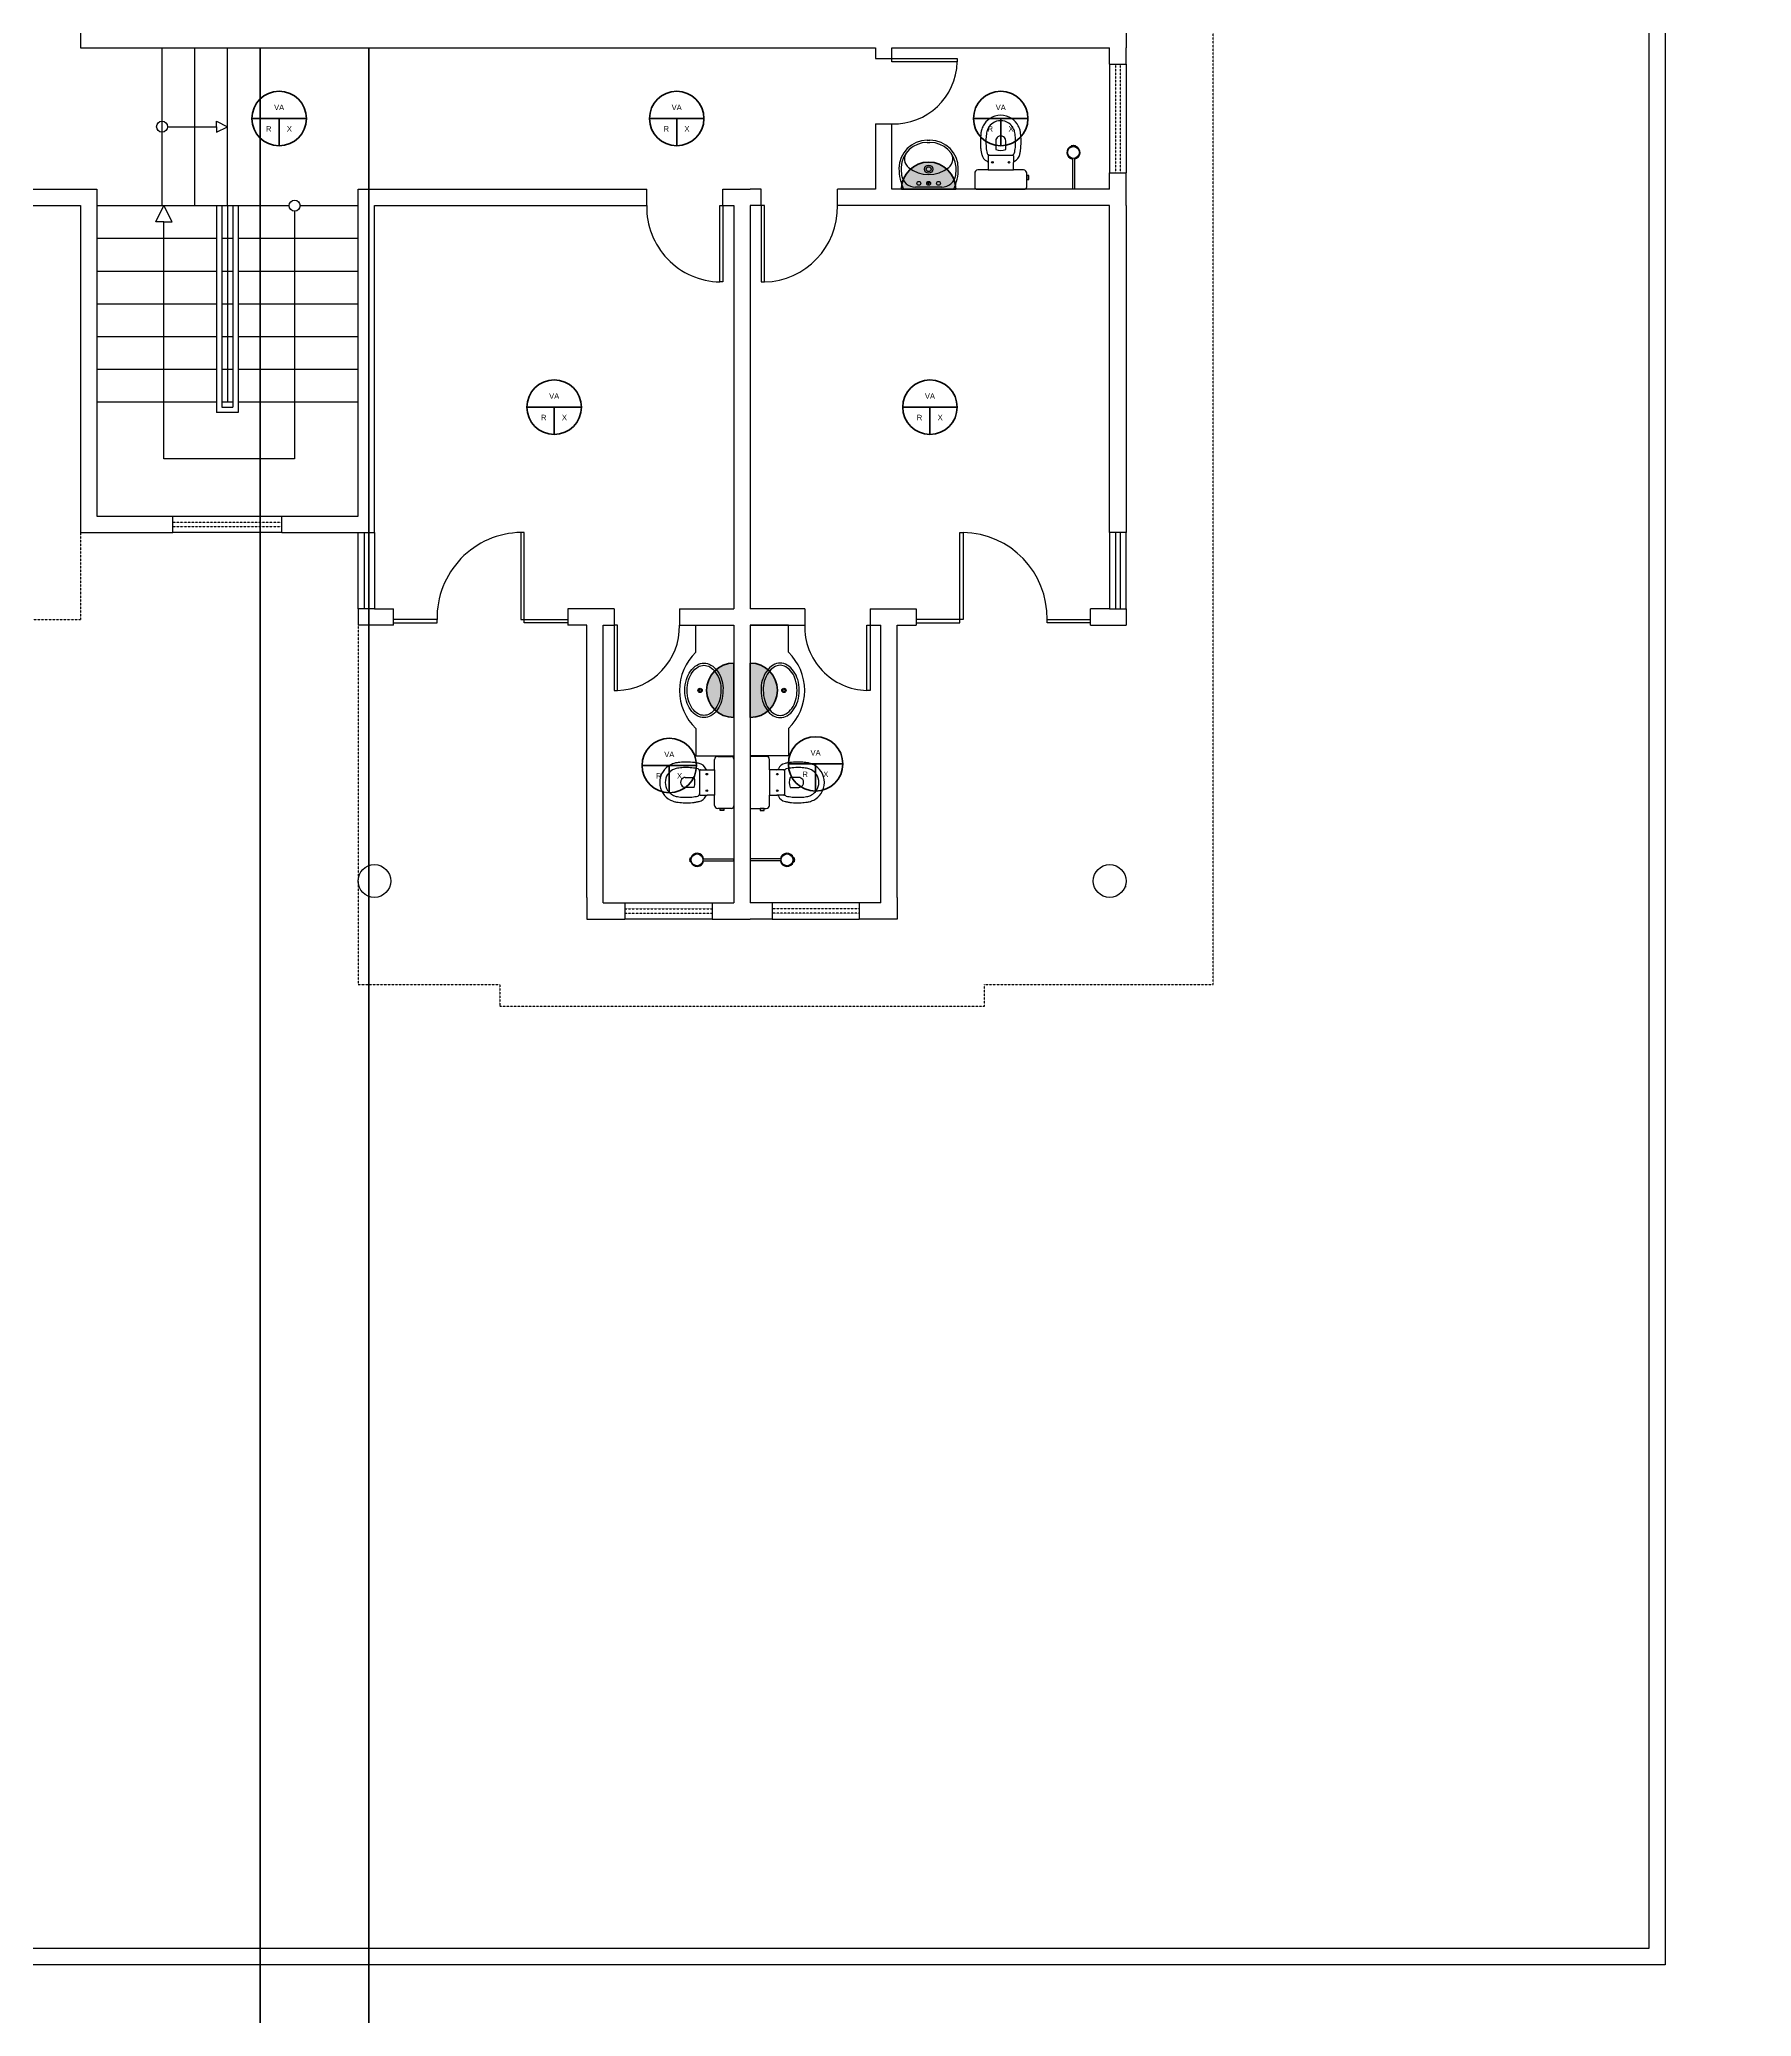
# Model space of a CAD drawing. Header units: millimetres. Extents: x -30673 to 129244, y -37020 to 10380.
# Drawn here: x -1870 to 13847, y -17094 to 1055 of the extents above; entities that cross this region are included whole.
import ezdxf

# ---------------------------------------------------------------- set-up
doc = ezdxf.new("R2010")
doc.units = ezdxf.units.MM
doc.header["$LTSCALE"] = 0.1
doc.header["$PDMODE"] = 35
doc.linetypes.add('ACAD_ISO02W100', pattern=[15, 12, -3])
doc.linetypes.add('ACAD_ISO03W100', pattern=[30, 12, -18])
doc.layers.get('0').update_dxf_attribs({"linetype": 'ACAD_ISO03W100'})
for name, color, linetype in [('detalhes', 1, 'Continuous'), ('elementos cortados', 6, 'Continuous'), ('janela', 2, 'Continuous'), ('porta e janela cortada', 106, 'Continuous'), ('porta e janela vista', 3, 'Continuous'), ('projeção', 7, 'ACAD_ISO02W100')]:
    doc.layers.add(name, color=color, linetype=linetype)
doc.layers.add('ELEMENTOS', color=140, linetype='Continuous', lineweight=100)
doc.layers.get('0').off()
doc.styles.add('Personalizado', font='Artifakt Element Book.ttf', dxfattribs={"height": 50})
doc.styles.get("Standard").update_dxf_attribs({"font": 'verdana.ttf', "height": 0.15})
doc.dimstyles.new('Copy(2) of ISO-25', dxfattribs={"dimtxt": 0.02, "dimasz": 0.15, "dimexe": 0.2, "dimexo": 0.4, "dimgap": 0.09, "dimtad": 1, "dimtxsty": 'Standard', "dimblk": 'SMALL', "dimcen": 2, "dimse1": 1, "dimse2": 1, "dimclrd": 1, "dimclre": 1, "dimclrt": 30, "dimazin": 0, "dimtfac": 1, "dimtmove": 0, "dimatfit": 2, "dimldrblk": 'OPEN30', "dimfxl": 1, "dimlwd": -1, "dimarcsym": 0})

# ---------------------------------------------------------------- blocks, each defined once
blk = doc.blocks.new('_Small')
at = {"color": 0, "linetype": 'ByBlock', "lineweight": -2}
blk.add_circle((0, 0), 0.25, dxfattribs=at)
blk = doc.blocks.new('*D59')
at = {"layer": 'Defpoints', "color": 0, "ltscale": 0.1, "transparency": 16777216}
for p in [(87195, 5130), (86946, 2780), (87345, 2780), (1655, -24107), (-1345, -24870), (1655, -24870)]:
    blk.add_point(p, dxfattribs=at)
at = {"layer": 'detalhes', "color": 1, "ltscale": 0.1, "transparency": 16777216}
for p, q in [((86946, 5130), (86946, 2780)), ((-1345, -24107), (1655, -24107))]:
    blk.add_line(p, q, dxfattribs=at)
at = {"layer": 'detalhes', "color": 1, "ltscale": 0.1, "transparency": 16777216, "xscale": 0.15, "yscale": 0.15, "zscale": 0.15}
for p, rotation in [((86946, 5130), 90), ((86946, 2780), 270), ((-1345, -24107), 180)]:
    blk.add_blockref('_Small', p, dxfattribs=dict(at, rotation=rotation))
blk.add_blockref('_Small', (1655, -24107), dxfattribs=at)
at = {"layer": 'detalhes', "color": 30, "ltscale": 0.1, "transparency": 16777216, "insert": (86946, 3955), "char_height": 0.15, "attachment_point": 5, "rotation": 90}
blk.add_mtext('2350', dxfattribs=at)
at = {"layer": 'detalhes', "color": 30, "ltscale": 0.1, "transparency": 16777216, "insert": (155, -24107), "char_height": 0.15, "attachment_point": 5}
blk.add_mtext('3000', dxfattribs=at)
blk = doc.blocks.new('_Open30')
at = {"color": 0, "linetype": 'ByBlock', "lineweight": -2}
for p, q in [((-1, 0), (0, 0)), ((0, 0), (-1, 0)), ((0, 0), (-1, 0))]:
    blk.add_line(p, q, dxfattribs=at)
blk = doc.blocks.new('*D60')
at = {"layer": 'Defpoints', "color": 0, "ltscale": 0.1, "transparency": 16777216}
for p in [(90345, 5893), (87345, 5130), (90345, 5130), (-1495, -27370), (5, -27420), (5, -27680)]:
    blk.add_point(p, dxfattribs=at)
at = {"layer": 'detalhes', "color": 1, "ltscale": 0.1, "transparency": 16777216}
blk.add_line((87345, 5893), (90345, 5893), dxfattribs=at)
at = {"layer": 'porta e janela cortada', "color": 1, "ltscale": 0.1, "transparency": 16777216}
blk.add_line((-1495, -27680), (5, -27680), dxfattribs=at)
at = {"layer": 'detalhes', "color": 1, "ltscale": 0.1, "transparency": 16777216, "xscale": 0.15, "yscale": 0.15, "zscale": 0.15, "rotation": 180}
blk.add_blockref('_Small', (87345, 5893), dxfattribs=at)
at = {"layer": 'detalhes', "color": 1, "ltscale": 0.1, "transparency": 16777216, "xscale": 0.15, "yscale": 0.15, "zscale": 0.15}
blk.add_blockref('_Small', (90345, 5893), dxfattribs=at)
at = {"layer": 'porta e janela cortada', "color": 1, "ltscale": 0.1, "transparency": 16777216, "xscale": 0.15, "yscale": 0.15, "zscale": 0.15, "rotation": 180}
blk.add_blockref('_Small', (-1495, -27680), dxfattribs=at)
at = {"layer": 'porta e janela cortada', "color": 1, "ltscale": 0.1, "transparency": 16777216, "xscale": 0.15, "yscale": 0.15, "zscale": 0.15}
blk.add_blockref('_Small', (5, -27680), dxfattribs=at)
at = {"layer": 'detalhes', "color": 30, "ltscale": 0.1, "transparency": 16777216, "insert": (88845, 5893), "char_height": 0.15, "attachment_point": 5}
blk.add_mtext('3000', dxfattribs=at)
at = {"layer": 'porta e janela cortada', "color": 30, "ltscale": 0.1, "transparency": 16777216, "insert": (-745, -27680), "char_height": 0.15, "attachment_point": 5}
blk.add_mtext('1500', dxfattribs=at)
blk = doc.blocks.new('*D61')
at = {"layer": 'Defpoints', "color": 0, "ltscale": 0.1, "transparency": 16777216}
for p in [(87195, 2630), (88695, 2580), (88695, 2320), (1655, -27135), (155, -27370), (1655, -27370)]:
    blk.add_point(p, dxfattribs=at)
at = {"layer": 'porta e janela cortada', "color": 1, "ltscale": 0.1, "transparency": 16777216}
for p, q in [((87195, 2320), (88695, 2320)), ((155, -27135), (1655, -27135))]:
    blk.add_line(p, q, dxfattribs=at)
at = {"layer": 'porta e janela cortada', "color": 1, "ltscale": 0.1, "transparency": 16777216, "xscale": 0.15, "yscale": 0.15, "zscale": 0.15, "rotation": 180}
for p in [(87195, 2320), (155, -27135)]:
    blk.add_blockref('_Small', p, dxfattribs=at)
at = {"layer": 'porta e janela cortada', "color": 1, "ltscale": 0.1, "transparency": 16777216, "xscale": 0.15, "yscale": 0.15, "zscale": 0.15}
for p in [(88695, 2320), (1655, -27135)]:
    blk.add_blockref('_Small', p, dxfattribs=at)
at = {"layer": 'porta e janela cortada', "color": 30, "ltscale": 0.1, "transparency": 16777216, "char_height": 0.15, "attachment_point": 5}
for insert in [(87945, 2320), (905, -27135)]:
    blk.add_mtext('1500', dxfattribs=dict(at, insert=insert))
blk = doc.blocks.new('*D62')
at = {"layer": 'Defpoints', "color": 0, "ltscale": 0.1, "transparency": 16777216}
for p in [(90345, 2865), (88845, 2630), (90345, 2630), (-1345, -29020), (1655, -29020), (1655, -29291)]:
    blk.add_point(p, dxfattribs=at)
at = {"layer": 'porta e janela cortada', "color": 1, "ltscale": 0.1, "transparency": 16777216}
for p, q in [((88845, 2865), (90345, 2865)), ((-1345, -29291), (1655, -29291))]:
    blk.add_line(p, q, dxfattribs=at)
at = {"layer": 'porta e janela cortada', "color": 1, "ltscale": 0.1, "transparency": 16777216, "xscale": 0.15, "yscale": 0.15, "zscale": 0.15, "rotation": 180}
for p in [(88845, 2865), (-1345, -29291)]:
    blk.add_blockref('_Small', p, dxfattribs=at)
at = {"layer": 'porta e janela cortada', "color": 1, "ltscale": 0.1, "transparency": 16777216, "xscale": 0.15, "yscale": 0.15, "zscale": 0.15}
for p in [(90345, 2865), (1655, -29291)]:
    blk.add_blockref('_Small', p, dxfattribs=at)
at = {"layer": 'porta e janela cortada', "color": 30, "ltscale": 0.1, "transparency": 16777216, "char_height": 0.15, "attachment_point": 5}
for s, insert in [('1500', (89595, 2865)), ('3000', (155, -29291))]:
    blk.add_mtext(s, dxfattribs=dict(at, insert=insert))
blk = doc.blocks.new('*D63')
at = {"layer": 'Defpoints', "color": 0, "ltscale": 0.1, "transparency": 16777216}
for p in [(87345, 980), (90345, 980), (90345, 709), (-1345, -29020), (-932, -30320), (1055, -30320)]:
    blk.add_point(p, dxfattribs=at)
at = {"layer": 'porta e janela cortada', "color": 1, "ltscale": 0.1, "transparency": 16777216}
for p, q in [((87345, 709), (90345, 709)), ((-932, -29020), (-932, -30320))]:
    blk.add_line(p, q, dxfattribs=at)
at = {"layer": 'porta e janela cortada', "color": 1, "ltscale": 0.1, "transparency": 16777216, "xscale": 0.15, "yscale": 0.15, "zscale": 0.15}
for p, rotation in [((87345, 709), 180), ((-932, -29020), 90), ((-932, -30320), 270)]:
    blk.add_blockref('_Small', p, dxfattribs=dict(at, rotation=rotation))
blk.add_blockref('_Small', (90345, 709), dxfattribs=at)
at = {"layer": 'porta e janela cortada', "color": 30, "ltscale": 0.1, "transparency": 16777216, "insert": (88845, 709), "char_height": 0.15, "attachment_point": 5}
blk.add_mtext('3000', dxfattribs=at)
at = {"layer": 'porta e janela cortada', "color": 30, "ltscale": 0.1, "transparency": 16777216, "insert": (-933, -29670), "char_height": 0.15, "attachment_point": 5, "rotation": 90}
blk.add_mtext('1300', dxfattribs=at)
blk = doc.blocks.new('*D64')
at = {"layer": 'Defpoints', "color": 0, "ltscale": 0.1, "transparency": 16777216}
for p in [(87345, 980), (87758, -320), (89745, -320), (-1495, -24870), (-1744, -27220), (-1345, -27220)]:
    blk.add_point(p, dxfattribs=at)
at = {"layer": 'detalhes', "color": 1, "ltscale": 0.1, "transparency": 16777216}
blk.add_line((-1744, -24870), (-1744, -27220), dxfattribs=at)
at = {"layer": 'porta e janela cortada', "color": 1, "ltscale": 0.1, "transparency": 16777216}
blk.add_line((87758, 980), (87758, -320), dxfattribs=at)
at = {"layer": 'detalhes', "color": 1, "ltscale": 0.1, "transparency": 16777216, "xscale": 0.15, "yscale": 0.15, "zscale": 0.15}
for p, rotation in [((-1744, -24870), 90), ((-1744, -27220), 270)]:
    blk.add_blockref('_Small', p, dxfattribs=dict(at, rotation=rotation))
at = {"layer": 'porta e janela cortada', "color": 1, "ltscale": 0.1, "transparency": 16777216, "xscale": 0.15, "yscale": 0.15, "zscale": 0.15}
for p, rotation in [((87758, 980), 90), ((87758, -320), 270)]:
    blk.add_blockref('_Small', p, dxfattribs=dict(at, rotation=rotation))
at = {"layer": 'detalhes', "color": 30, "ltscale": 0.1, "transparency": 16777216, "insert": (-1744, -26045), "char_height": 0.15, "attachment_point": 5, "rotation": 90}
blk.add_mtext('2350', dxfattribs=at)
at = {"layer": 'porta e janela cortada', "color": 30, "ltscale": 0.1, "transparency": 16777216, "insert": (87758, 330), "char_height": 0.15, "attachment_point": 5, "rotation": 90}
blk.add_mtext('1300', dxfattribs=at)
blk = doc.blocks.new('PTLUZ')
at = {"layer": 'ELEMENTOS', "ltscale": 0.1}
for p, q in [((-250, 0), (-200, 0)), ((-200, 0), (200, 0)), ((0, 0), (0, -200)), ((250, 0), (200, 0)), ((0, -200), (0, -250))]:
    blk.add_line(p, q, dxfattribs=at)
blk.add_circle((0, 0), 250, dxfattribs=at)
at = {"layer": 'ELEMENTOS', "ltscale": 0.1, "char_height": 50, "attachment_point": 1, "style": 'Personalizado'}
for s, width, insert in [('\\pxqc,t2;VA', 250, (-125, 127)), ('\\pxqc,t2;R', 178.62, (-185, -70)), ('\\pxqc,t2;X', 178.62, (5, -70))]:
    blk.add_mtext_dynamic_manual_height_columns(s, width=width, gutter_width=0.75, heights=[0], dxfattribs=dict(at, insert=insert))
at = {"layer": 'ELEMENTOS', "ltscale": 0.1, "insert": (-1, 1), "char_height": 0.00602, "attachment_point": 1}
blk.add_mtext_dynamic_manual_height_columns('\\A1;\\pxqc;{\\fVerdana|b1|i0|c0|p34;100 VA}', width=2.15, gutter_width=0.00645, heights=[0], dxfattribs=at)
blk = doc.blocks.new('ARANDELA')
at = {"layer": 'ELEMENTOS', "ltscale": 0.1}
h = blk.add_hatch(color=256, dxfattribs=at)
h.dxf.hatch_style = 1
h.paths.add_polyline_path([(250, 0, 1), (-250, 0)])
blk.add_line((250, 0), (-250, 0), dxfattribs=at)
blk.add_arc((0, 0), 250, 0, 180, dxfattribs=at)

msp = doc.modelspace()

# ---------------------------------------------------------------- linework, layer by layer
at = {"layer": 'detalhes', "ltscale": 0.1}
for p, q in [((-695.107, 254.527), (-245.107, 254.527)), ((-245.107, 254.527), (-245.107, 304.527)), ((-245.107, 304.527), (-145.107, 254.527)), ((-245.107, 254.527), (-245.107, 204.527)), ((-245.107, 204.527), (-145.107, 254.527)), ((-803.224, -620.473), (-728.224, -470.473)), ((-653.224, -620.473), (-728.224, -470.473)), ((-245.107, -470.473), (-245.107, -2270.473)), ((-195.107, -470.473), (-195.107, -2270.473)), ((-95.107, -470.473), (-95.107, -2270.473)), ((-45.107, -470.473), (-45.107, -2270.473)), ((471.776, -520.529), (471.776, -2270.473)), ((-728.224, -620.473), (-803.224, -620.473)), ((-728.224, -2795.473), (-728.224, -620.473)), ((-728.224, -620.473), (-653.224, -620.473)), ((-245.107, -2270.473), (-245.107, -2370.473)), ((-195.107, -2270.473), (-195.107, -2320.473)), ((-195.107, -2320.473), (-95.107, -2320.473)), ((-95.107, -2270.473), (-95.107, -2320.473)), ((-45.107, -2270.473), (-45.107, -2370.473)), ((471.776, -2270.473), (471.776, -2795.473)), ((-45.107, -2370.473), (-245.107, -2370.473)), ((471.776, -2795.473), (-728.224, -2795.473)), ((4154.893, -5520.473), (4504.893, -5520.473)), ((5004.893, -5520.473), (4654.893, -5520.473))]:
    msp.add_line(p, q, dxfattribs=at)
at = {"layer": 'detalhes'}
for p, q in [((6280.333, 129.527), (6305.333, 129.527)), ((6280.333, 109.527), (6305.333, 109.527)), ((6908.769, 125.56), (6908.769, 45.477)), ((7001.017, 45.477), (7001.017, 125.56)), ((7602.434, 81.29), (7604.21, 75.62)), ((7622.375, 84.878), (7622.375, 78.398)), ((7622.375, 84.878), (7622.375, 78.398)), ((7640.138, 75.745), (7641.818, 81.244)), ((6716.164, -173.485), (6716.164, -297.363)), ((6838.316, -143.073), (6744.548, -143.073)), ((6838.316, -13.318), (6838.316, -75.662)), ((6838.316, -75.662), (6838.316, -143.073)), ((6838.316, -143.073), (7071.47, -143.073)), ((6848.027, -5.792), (6849.958, -5.716)), ((6849.958, -5.716), (6954.893, -5.716)), ((6954.893, -5.716), (7059.828, -5.716)), ((7059.828, -5.716), (7061.76, -5.792)), ((7071.47, -13.318), (7071.47, -75.662)), ((7071.47, -143.073), (7071.47, -75.662)), ((7165.238, -143.073), (7071.47, -143.073)), ((7193.622, -196.8), (7193.622, -173.485)), ((7612.375, -42.347), (7612.375, -320.473)), ((7632.375, -42.347), (7632.375, -320.473)), ((6518.252, -320.473), (6067.413, -320.473)), ((6412.672, -301.066), (6172.993, -301.066)), ((6302.833, -265.473), (6282.833, -265.473)), ((6292.833, -275.473), (6292.833, -255.473)), ((6739.645, -320.473), (6954.893, -320.473)), ((6954.893, -320.473), (7170.141, -320.473)), ((7193.622, -227.211), (7193.622, -196.8)), ((7195.142, -196.8), (7193.622, -196.8)), ((7193.622, -297.363), (7193.622, -227.211)), ((7193.622, -227.211), (7195.142, -227.211)), ((7211.362, -193.759), (7195.142, -193.759)), ((7195.142, -193.759), (7195.142, -196.8)), ((7195.142, -196.8), (7195.142, -227.211)), ((7195.142, -227.211), (7195.142, -229.239)), ((7195.142, -229.239), (7211.362, -229.239)), ((7211.362, -229.239), (7211.362, -193.759)), ((7632.375, -320.473), (7612.375, -320.473)), ((4327.494, -5649.101), (4327.494, -5555.333)), ((4357.905, -5526.949), (4481.784, -5526.949)), ((4504.893, -5550.429), (4504.893, -5765.677)), ((4504.893, -5550.429), (4504.893, -5765.677)), ((4801.881, -5526.949), (4654.893, -5526.949)), ((4832.292, -5649.101), (4832.292, -5555.333)), ((4058.861, -5719.554), (4138.944, -5719.554)), ((4190.213, -5658.811), (4190.136, -5660.743)), ((4190.136, -5660.743), (4190.136, -5765.677)), ((4190.136, -5765.677), (4190.136, -5870.612)), ((4197.739, -5649.101), (4260.082, -5649.101)), ((4260.082, -5649.101), (4327.494, -5649.101)), ((4327.494, -5649.101), (4327.494, -5882.254)), ((4504.893, -5765.677), (4504.893, -5980.926)), ((4504.893, -5765.677), (4504.893, -5980.926)), ((4832.292, -5649.101), (4832.292, -5882.254)), ((4899.704, -5649.101), (4832.292, -5649.101)), ((4962.047, -5649.101), (4899.704, -5649.101)), ((4969.573, -5658.811), (4969.65, -5660.743)), ((4969.65, -5660.743), (4969.65, -5765.677)), ((4969.65, -5765.677), (4969.65, -5870.612)), ((5100.926, -5719.554), (5020.842, -5719.554)), ((4138.944, -5811.801), (4058.861, -5811.801)), ((4190.136, -5870.612), (4190.213, -5872.544)), ((4197.739, -5882.254), (4260.082, -5882.254)), ((4327.494, -5882.254), (4260.082, -5882.254)), ((4327.494, -5976.022), (4327.494, -5882.254)), ((4832.292, -5976.022), (4832.292, -5882.254)), ((4832.292, -5882.254), (4899.704, -5882.254)), ((4962.047, -5882.254), (4899.704, -5882.254)), ((4969.65, -5870.612), (4969.573, -5872.544)), ((5020.842, -5811.801), (5100.926, -5811.801)), ((4381.221, -6004.406), (4357.905, -6004.406)), ((4378.179, -6022.146), (4378.179, -6005.927)), ((4378.179, -6005.927), (4381.221, -6005.927)), ((4413.659, -6022.146), (4378.179, -6022.146)), ((4411.632, -6004.406), (4381.221, -6004.406)), ((4381.221, -6005.927), (4381.221, -6004.406)), ((4381.221, -6005.927), (4411.632, -6005.927)), ((4481.784, -6004.406), (4411.632, -6004.406)), ((4411.632, -6004.406), (4411.632, -6005.927)), ((4411.632, -6005.927), (4413.659, -6005.927)), ((4413.659, -6005.927), (4413.659, -6022.146)), ((4654.893, -6004.406), (4748.154, -6004.406)), ((4748.154, -6005.927), (4746.127, -6005.927)), ((4746.127, -6005.927), (4746.127, -6022.146)), ((4746.127, -6022.146), (4781.607, -6022.146)), ((4748.154, -6004.406), (4778.566, -6004.406)), ((4748.154, -6004.406), (4748.154, -6005.927)), ((4778.566, -6005.927), (4748.154, -6005.927)), ((4778.566, -6004.406), (4801.881, -6004.406)), ((4778.566, -6005.927), (4778.566, -6004.406)), ((4781.607, -6005.927), (4778.566, -6005.927)), ((4781.607, -6022.146), (4781.607, -6005.927)), ((4099.542, -6476.355), (4106.023, -6476.355)), ((4099.542, -6476.355), (4106.023, -6476.355)), ((4103.131, -6456.414), (4108.8, -6458.19)), ((4108.676, -6494.118), (4103.177, -6495.799)), ((4226.768, -6466.355), (4504.893, -6466.355)), ((4226.768, -6486.355), (4504.893, -6486.355)), ((4504.893, -6486.355), (4504.893, -6466.355)), ((4504.893, -6486.355), (4504.893, -6466.355)), ((4933.018, -6466.355), (4654.893, -6466.355)), ((4933.018, -6486.355), (4654.893, -6486.355)), ((5056.656, -6456.414), (5050.986, -6458.19)), ((5051.11, -6494.118), (5056.609, -6495.799)), ((5060.244, -6476.355), (5053.764, -6476.355)), ((5060.244, -6476.355), (5053.764, -6476.355))]:
    msp.add_line(p, q, dxfattribs=at)
at = {"layer": 'detalhes', "ltscale": 0.5}
for p, q in [((4154.893, -4320.473), (4504.893, -4320.473)), ((4154.893, -4570.473), (4154.893, -4320.473)), ((4504.893, -4320.473), (4504.893, -5520.473)), ((4504.893, -4320.473), (4504.893, -5520.473)), ((5004.893, -4320.473), (4654.893, -4320.473)), ((5004.893, -4570.473), (5004.893, -4320.473)), ((4154.893, -5270.473), (4154.893, -5520.473)), ((5004.893, -5270.473), (5004.893, -5520.473))]:
    msp.add_line(p, q, dxfattribs=at)
at = {"layer": 'detalhes'}
for points in [[(4229.893, -4670.473, -0.134380009), (4293.339, -4687.838, -0.106841581), (4353.637, -4743.696, -0.082313939), (4394.797, -4829.677, -0.085943864), (4404.893, -4920.473, -0.070670005), (4390.814, -5019.588, -0.082313939), (4353.637, -5097.249, -0.106841581), (4293.339, -5153.107, -0.134380009), (4229.893, -5170.473, -0.134380009), (4166.447, -5153.107, -0.106841581), (4106.149, -5097.249, -0.082313939), (4068.972, -5019.588, -0.070670005), (4054.893, -4920.473, -0.070670005), (4068.972, -4821.357, -0.082313939), (4106.149, -4743.696, -0.106841581), (4166.447, -4687.838, -0.134380009)], [(4229.893, -4690.473, -0.134380009), (4283.154, -4705.05, -0.106841581), (4337.252, -4755.165, -0.082313939), (4375.588, -4835.247, -0.086558425), (4384.893, -4919.862, -0.071126595), (4371.605, -5014.018, -0.082313939), (4337.252, -5085.78, -0.106841581), (4283.154, -5135.895, -0.134380009), (4229.893, -5150.473, -0.134380009), (4176.632, -5135.895, -0.106841581), (4122.534, -5085.78, -0.082313939), (4088.181, -5014.018, -0.070670005), (4074.893, -4920.473, -0.070670005), (4088.181, -4826.927, -0.082313939), (4122.534, -4755.165, -0.106841581), (4176.632, -4705.05, -0.134380009)], [(4929.893, -4670.473, 0.134380009), (4866.447, -4687.838, 0.106841581), (4806.149, -4743.696, 0.082313939), (4764.99, -4829.677, 0.085943864), (4754.893, -4920.473, 0.070670005), (4768.972, -5019.588, 0.082313939), (4806.149, -5097.249, 0.106841581), (4866.447, -5153.107, 0.134380009), (4929.893, -5170.473, 0.134380009), (4993.339, -5153.107, 0.106841581), (5053.637, -5097.249, 0.082313939), (5090.814, -5019.588, 0.070670005), (5104.893, -4920.473, 0.070670005), (5090.814, -4821.357, 0.082313939), (5053.637, -4743.696, 0.106841581), (4993.339, -4687.838, 0.134380009)], [(4929.893, -4690.473, 0.134380009), (4876.632, -4705.05, 0.106841581), (4822.534, -4755.165, 0.082313939), (4784.198, -4835.247, 0.086558425), (4774.894, -4919.862, 0.071126595), (4788.181, -5014.018, 0.082313939), (4822.534, -5085.78, 0.106841581), (4876.632, -5135.895, 0.134380009), (4929.893, -5150.473, 0.134380009), (4983.154, -5135.895, 0.106841581), (5037.252, -5085.78, 0.082313939), (5071.605, -5014.018, 0.070670005), (5084.893, -4920.473, 0.070670005), (5071.605, -4826.927, 0.082313939), (5037.252, -4755.165, 0.106841581), (4983.154, -4705.05, 0.134380009)]]:
    msp.add_lwpolyline(points, format="xyb", close=True, dxfattribs=at)
at = {"layer": 'detalhes', "ltscale": 0.1}
for centre in [(-745.107, 254.527), (471.776, -470.529)]:
    msp.add_circle(centre, 50, dxfattribs=at)
at = {"layer": 'detalhes'}
for centre, radius in [((7622.375, 17.611), 54.128), ((6292.833, -135.473), 37.5), ((6292.833, -135.473), 22.5), ((6878.865, -72.114), 7.603), ((7030.921, -72.114), 7.603), ((6202.833, -265.473), 17.5), ((6292.833, -265.473), 17.5), ((6382.833, -265.473), 17.5), ((4194.893, -4920.473), 20), ((4194.893, -4920.473), 10), ((4964.893, -4920.473), 20), ((4964.893, -4920.473), 10), ((4256.534, -5689.649), 7.603), ((4903.252, -5689.649), 7.603), ((4256.534, -5841.706), 7.603), ((4903.252, -5841.706), 7.603), ((4166.809, -6476.355), 54.128), ((4992.977, -6476.355), 54.128)]:
    msp.add_circle(centre, radius, dxfattribs=at)
at = {"layer": 'detalhes', "ltscale": 0.1}
for centre, radius, start, end in [((5969.893, 864.527), 585.192, 268.5311993, 358.5311993), ((4389.893, -485.473), 685.164, 178.7455484, 268.7455484), ((4769.893, -485.473), 685.164, 271.2544516, 1.2544516), ((2564.893, -4255.473), 785.143, 91.0946906, 181.0946906), ((6594.893, -4255.473), 785.143, 358.9053094, 88.9053094), ((3419.893, -4335.473), 585.192, 271.4688007, 1.4688007), ((5739.893, -4335.473), 585.192, 178.5311993, 268.5311993)]:
    msp.add_arc(centre, radius, start, end, dxfattribs=at)
at = {"layer": 'detalhes'}
for centre, radius, start, end in [((7381.412, 115.195), 613.742, 172.8626588, 178.5590346), ((7088.449, 149.23), 318.832, 166.8319753, 172.390309), ((6971.771, 170.095), 200.567, 152.5950668, 165.0422342), ((6956.465, 178.252), 183.223, 124.1833487, 152.6566175), ((7381.412, 115.195), 563.057, 172.884381, 178.5415761), ((7088.449, 149.23), 268.146, 167.0061412, 172.3466367), ((6971.771, 170.095), 149.881, 151.305141, 164.7485182), ((6956.465, 178.252), 132.538, 124.2961779, 151.2214249), ((6954.273, 178.144), 182.091, 89.8048543, 123.5936341), ((6954.273, 178.144), 131.406, 89.7295827, 123.4799684), ((6955.513, 178.144), 182.091, 56.4063659, 90.1951457), ((6955.513, 178.144), 131.406, 56.5200316, 90.2704173), ((6953.322, 178.252), 132.538, 28.7785751, 55.7038221), ((6953.322, 178.252), 183.223, 27.3433825, 55.8166513), ((6938.015, 170.095), 149.881, 15.2514818, 28.694859), ((6821.337, 149.23), 268.146, 7.6533633, 12.9938588), ((6528.375, 115.195), 563.057, 1.4584239, 7.115619), ((6938.015, 170.095), 200.567, 14.9577658, 27.4049332), ((6821.337, 149.23), 318.832, 7.609691, 13.1680247), ((6528.375, 115.195), 613.742, 1.4409654, 7.1373412), ((6280.333, -130.473), 260, 90, 180), ((6280.333, -130.473), 240, 90, 176.8332033), ((6171.147, -42.846), 100, 141.2512715, 231.3890018), ((6305.333, -130.473), 260, 0, 90), ((6305.333, -130.473), 240, 3.1667967, 90), ((6414.518, -42.846), 100, 308.6109982, 38.7487285), ((7424.689, 118.561), 656.936, 178.9474936, 185.1433234), ((7398.307, 127.914), 631.607, 186.202929, 188.9863578), ((7398.307, 127.914), 631.607, 188.9863578, 191.7913579), ((7424.689, 118.561), 606.251, 178.9637562, 185.0989907), ((7398.307, 127.914), 580.921, 186.2491171, 188.9863578), ((7003.565, 58.647), 180.332, 186.8386568, 195.9860874), ((6851.944, 17.668), 23.408, 201.7793978, 267.4087396), ((6955.802, 122.602), 47.126, 125.3501606, 176.4017325), ((6954.893, 164.618), 127.757, 248.836729, 291.163271), ((6954.893, 125.038), 44.618, 53.7924739, 126.2075261), ((6953.984, 122.602), 47.126, 3.5982675, 54.6498394), ((7057.843, 17.668), 23.408, 272.5912604, 338.2206022), ((6906.222, 58.647), 180.332, 344.0139126, 353.1613432), ((6511.479, 127.914), 580.921, 351.0136422, 353.7508829), ((6485.097, 118.561), 606.251, 354.9010093, 1.0362438), ((6511.479, 127.914), 631.607, 348.2086421, 351.0136422), ((6511.479, 127.914), 631.607, 351.0136422, 353.797071), ((6485.097, 118.561), 656.936, 354.8566766, 1.0525064), ((7622.375, 17.611), 60.787, 107.3879589, 260.5312673), ((7602.897, 81.435), 0.485, 83.9786796, 197.3879589), ((7607.013, 120.457), 38.754, 263.9786796, 293.3533409), ((7622.375, 17.611), 60.787, 73.0091974, 107.3879589), ((7637.737, 120.457), 38.754, 246.6466591, 275.2894922), ((7622.375, 17.611), 60.787, 279.4687327, 73.0091974), ((7641.355, 81.386), 0.485, 343.0091974, 95.2894922), ((6441.403, -133.119), 421.079, 179.6399305, 205.9933739), ((6441.403, -133.119), 401.079, 178.8130277, 188.0470362), ((6260.363, -129.368), 220, 176.8332033, 178.8130277), ((6292.833, 109.527), 295, 231.3890018, 308.6109982), ((6144.262, -133.119), 421.079, 334.0066261, 0.3600695), ((6144.262, -133.119), 401.079, 351.9529638, 1.1869723), ((6325.302, -129.368), 220, 1.1869723, 3.1667967), ((6745.503, -172.415), 29.358, 91.8626015, 182.0872665), ((6866.216, 18.232), 88.341, 192.6766104, 245.222918), ((6819.697, -78.191), 18.791, 7.7360669, 59.6440682), ((6846.801, -14.239), 8.535, 81.7463411, 173.8089662), ((7062.985, -14.239), 8.535, 6.1910338, 98.2536589), ((7090.089, -78.191), 18.791, 120.3559318, 172.2639331), ((7043.57, 18.232), 88.341, 294.777082, 347.3233896), ((7164.284, -172.415), 29.358, 357.9127335, 88.1373985), ((6172.993, -171.066), 130, 188.0470362, 270), ((6067.413, -315.473), 5, 205.9933739, 270), ((6412.672, -171.066), 130, 270, 351.9529638), ((6518.252, -315.473), 5, 270, 334.0066261), ((6739.37, -297.268), 23.206, 180.2340739, 270.6781968), ((7170.416, -297.268), 23.206, 269.3218032, 359.7659261), ((4006.168, -5767.249), 183.223, 117.3433825, 145.8166513), ((4014.326, -5782.556), 200.567, 104.9577658, 117.4049332), ((4035.191, -5899.234), 318.832, 97.609691, 103.1680247), ((4069.226, -6192.196), 613.742, 91.4409654, 97.1373412), ((4065.859, -6235.474), 656.936, 84.8566766, 91.0525064), ((4056.507, -6209.091), 631.607, 81.0136422, 83.797071), ((4056.507, -6209.091), 631.607, 78.2086421, 81.0136422), ((4166.188, -5677), 88.341, 24.777082, 77.3233896), ((4356.836, -5556.287), 29.358, 87.9127335, 178.1373985), ((4481.689, -5550.155), 23.206, 359.3218032, 89.7659261), ((4528.097, -5550.155), 23.206, 179.3218032, 180.6781968), ((4802.95, -5556.287), 29.358, 1.8626015, 92.0872665), ((4993.598, -5677), 88.341, 102.6766104, 155.222918), ((5103.28, -6209.091), 631.607, 98.9863578, 101.7913579), ((5103.28, -6209.091), 631.607, 96.202929, 98.9863578), ((5093.927, -6235.474), 656.936, 88.9474936, 95.1433234), ((5090.56, -6192.196), 613.742, 82.8626588, 88.5590346), ((5124.596, -5899.234), 318.832, 76.8319753, 82.390309), ((5145.46, -5782.556), 200.567, 62.5950668, 75.0422342), ((5153.618, -5767.249), 183.223, 34.1833487, 62.6566175), ((4006.277, -5765.057), 182.091, 146.4063659, 180.1951457), ((4006.277, -5766.298), 182.091, 179.8048543, 213.5936341), ((4006.277, -5765.057), 131.406, 146.5200316, 180.2704173), ((4006.277, -5766.298), 131.406, 179.7295827, 213.4799684), ((4006.168, -5767.249), 132.538, 118.7785751, 145.7038221), ((4014.326, -5782.556), 149.881, 105.2514818, 118.694859), ((4035.191, -5899.234), 268.146, 97.6533633, 102.9938588), ((4069.226, -6192.196), 563.057, 91.4584239, 97.115619), ((4059.382, -5765.677), 44.618, 143.7924739, 216.2075261), ((4061.818, -5766.587), 47.126, 93.5982675, 144.6498394), ((4061.818, -5764.768), 47.126, 215.3501606, 266.4017325), ((4065.859, -6235.474), 606.251, 84.9010093, 91.0362438), ((4056.507, -6209.091), 580.921, 81.0136422, 83.7508829), ((4019.803, -5765.677), 127.757, 338.836729, 21.163271), ((4125.773, -5814.349), 180.332, 74.0139126, 83.1613432), ((4166.752, -5662.728), 23.408, 2.5912604, 68.2206022), ((4198.659, -5657.586), 8.535, 96.1910338, 188.2536589), ((4262.612, -5630.481), 18.791, 210.3559318, 262.2639331), ((4897.175, -5630.481), 18.791, 277.7360669, 329.6440682), ((4961.127, -5657.586), 8.535, 351.7463411, 83.8089662), ((4993.034, -5662.728), 23.408, 111.7793978, 177.4087396), ((5034.013, -5814.349), 180.332, 96.8386568, 105.9860874), ((5139.983, -5765.677), 127.757, 158.836729, 201.163271), ((5103.28, -6209.091), 580.921, 96.2491171, 98.9863578), ((5093.927, -6235.474), 606.251, 88.9637562, 95.0989907), ((5097.968, -5766.587), 47.126, 35.3501606, 86.4017325), ((5097.968, -5764.768), 47.126, 273.5982675, 324.6498394), ((5090.56, -6192.196), 563.057, 82.884381, 88.5415761), ((5100.404, -5765.677), 44.618, 323.7924739, 36.2075261), ((5124.596, -5899.234), 268.146, 77.0061412, 82.3466367), ((5145.46, -5782.556), 149.881, 61.305141, 74.7485182), ((5153.618, -5767.249), 132.538, 34.2961779, 61.2214249), ((5153.509, -5765.057), 131.406, 359.7295827, 33.4799684), ((5153.509, -5766.298), 131.406, 326.5200316, 0.2704173), ((5153.509, -5765.057), 182.091, 359.8048543, 33.5936341), ((5153.509, -5766.298), 182.091, 326.4063659, 0.1951457), ((4006.168, -5764.106), 183.223, 214.1833487, 242.6566175), ((4006.168, -5764.106), 132.538, 214.2961779, 241.2214249), ((4014.326, -5748.799), 200.567, 242.5950668, 255.0422342), ((4014.326, -5748.799), 149.881, 241.305141, 254.7485182), ((4035.191, -5632.121), 318.832, 256.8319753, 262.390309), ((4035.191, -5632.121), 268.146, 257.0061412, 262.3466367), ((4069.226, -5339.159), 613.742, 262.8626588, 268.5590346), ((4069.226, -5339.159), 563.057, 262.884381, 268.5415761), ((4065.859, -5295.881), 656.936, 268.9474936, 275.1433234), ((4065.859, -5295.881), 606.251, 268.9637562, 275.0989907), ((4056.507, -5322.264), 580.921, 276.2491171, 278.9863578), ((4056.507, -5322.264), 631.607, 276.202929, 278.9863578), ((4125.773, -5717.006), 180.332, 276.8386568, 285.9860874), ((4056.507, -5322.264), 631.607, 278.9863578, 281.7913579), ((4166.752, -5868.627), 23.408, 291.7793978, 357.4087396), ((4166.188, -5854.355), 88.341, 282.6766104, 335.222918), ((4198.659, -5873.769), 8.535, 171.7463411, 263.8089662), ((4262.612, -5900.874), 18.791, 97.7360669, 149.6440682), ((4356.836, -5975.068), 29.358, 181.8626015, 272.0872665), ((4481.689, -5981.2), 23.206, 270.2340739, 0.6781968), ((4528.097, -5981.2), 23.206, 179.3218032, 180.6781968), ((4802.95, -5975.068), 29.358, 267.9127335, 358.1373985), ((4897.175, -5900.874), 18.791, 30.3559318, 82.2639331), ((4993.598, -5854.355), 88.341, 204.777082, 257.3233896), ((4961.127, -5873.769), 8.535, 276.1910338, 8.2536589), ((4993.034, -5868.627), 23.408, 182.5912604, 248.2206022), ((5103.28, -5322.264), 631.607, 258.2086421, 261.0136422), ((5034.013, -5717.006), 180.332, 254.0139126, 263.1613432), ((5103.28, -5322.264), 631.607, 261.0136422, 263.797071), ((5103.28, -5322.264), 580.921, 261.0136422, 263.7508829), ((5093.927, -5295.881), 656.936, 264.8566766, 271.0525064), ((5093.927, -5295.881), 606.251, 264.9010093, 271.0362438), ((5090.56, -5339.159), 563.057, 271.4584239, 277.115619), ((5090.56, -5339.159), 613.742, 271.4409654, 277.1373412), ((5124.596, -5632.121), 268.146, 277.6533633, 282.9938588), ((5124.596, -5632.121), 318.832, 277.609691, 283.1680247), ((5145.46, -5748.799), 149.881, 285.2514818, 298.694859), ((5145.46, -5748.799), 200.567, 284.9577658, 297.4049332), ((5153.618, -5764.106), 132.538, 298.7785751, 325.7038221), ((5153.618, -5764.106), 183.223, 297.3433825, 325.8166513), ((4063.963, -6460.993), 38.754, 336.6466591, 6.0213204), ((4063.963, -6491.717), 38.754, 354.7105078, 23.3533409), ((4102.986, -6456.877), 0.485, 72.6120411, 186.0213204), ((4103.035, -6495.335), 0.485, 174.7105078, 286.9908026), ((4166.809, -6476.355), 60.787, 162.6120411, 196.9908026), ((4166.809, -6476.355), 60.787, 196.9908026, 350.5312673), ((4166.809, -6476.355), 60.787, 9.4687327, 162.6120411), ((4992.977, -6476.355), 60.787, 17.3879589, 170.5312673), ((4992.977, -6476.355), 60.787, 189.4687327, 343.0091974), ((4992.977, -6476.355), 60.787, 343.0091974, 17.3879589), ((5056.751, -6495.335), 0.485, 253.0091974, 5.2894922), ((5056.801, -6456.877), 0.485, 353.9786796, 107.3879589), ((5095.823, -6460.993), 38.754, 173.9786796, 203.3533409), ((5095.823, -6491.717), 38.754, 156.6466591, 185.2894922)]:
    msp.add_arc(centre, radius, start, end, dxfattribs=at)
at = {"layer": 'detalhes', "ltscale": 0.5}
for centre, start, end in [((4488.226, -4920.473), 133.602819, 226.397181), ((4671.56, -4920.473), 313.602819, 46.397181)]:
    msp.add_arc(centre, 483.333, start, end, dxfattribs=at)
at = {"layer": 'ELEMENTOS', "ltscale": 0.1}
for p, q in [((154.893, -28870.473), (154.893, 979.527)), ((1154.893, -28870.473), (1154.893, 979.527))]:
    msp.add_line(p, q, dxfattribs=at)
at = {"layer": 'elementos cortados', "ltscale": 0.1}
for p, q in [((13054.893, 10379.527), (13054.893, -16620.473)), ((12904.893, 10229.527), (12904.893, -16470.473)), ((-745.107, -470.473), (-745.107, 979.527)), ((-445.107, -470.473), (-445.107, 979.527)), ((-145.107, -470.473), (-145.107, 979.527)), ((5804.893, 979.527), (5804.893, 879.527)), ((5954.893, 979.527), (7954.893, 979.527)), ((5954.893, 849.527), (5954.893, 979.527)), ((7954.893, 829.527), (7954.893, 979.527)), ((8104.893, 829.527), (8104.893, 979.527)), ((5804.893, 879.527), (5954.893, 879.527)), ((7954.893, 829.527), (8104.893, 829.527)), ((7954.893, 829.527), (7954.893, -170.473)), ((8104.893, 829.527), (8104.893, -170.473)), ((-745.107, 254.527), (-745.107, 304.527)), ((5804.893, 279.527), (5954.893, 279.527)), ((5804.893, 279.527), (5804.893, -320.473)), ((5954.893, -320.473), (5954.893, 279.527)), ((7954.893, -320.473), (7954.893, -170.473)), ((7954.893, -170.473), (8104.893, -170.473)), ((8104.893, -320.473), (8104.893, -170.473)), ((1054.893, -470.473), (1054.893, -320.473)), ((1054.893, -320.473), (3704.893, -320.473)), ((3704.893, -470.473), (3704.893, -320.473)), ((4404.893, -470.473), (4404.893, -320.473)), ((4404.893, -320.473), (4654.893, -320.473)), ((4754.893, -320.473), (4654.893, -320.473)), ((4754.893, -470.473), (4754.893, -320.473)), ((5454.893, -470.473), (5454.893, -320.473)), ((5804.893, -320.473), (5454.893, -320.473)), ((7954.893, -320.473), (5954.893, -320.473)), ((7954.893, -320.473), (5954.893, -320.473)), ((8104.893, -470.473), (8104.893, -320.473)), ((-145.107, -470.473), (-145.107, -2270.473)), ((1054.893, -3320.473), (1054.893, -470.473)), ((1204.893, -3470.473), (1204.893, -470.473)), ((1204.893, -470.473), (3704.893, -470.473)), ((4404.893, -470.473), (4504.893, -470.473)), ((4504.893, -470.473), (4504.893, -4170.473)), ((4754.893, -470.473), (4654.893, -470.473)), ((4654.893, -470.473), (4654.893, -4170.473)), ((7954.893, -470.473), (5454.893, -470.473)), ((7954.893, -3470.473), (7954.893, -470.473)), ((8104.893, -470.473), (8104.893, -3470.473)), ((-645.107, -3470.473), (-645.107, -3320.473)), ((-645.107, -3320.473), (354.893, -3320.473)), ((354.893, -3470.473), (354.893, -3320.473)), ((354.893, -3470.473), (-645.107, -3470.473)), ((1054.893, -3470.473), (1204.893, -3470.473)), ((1054.893, -4170.473), (1054.893, -3470.473)), ((1204.893, -3470.473), (1204.893, -4170.473)), ((8104.893, -3470.473), (7954.893, -3470.473)), ((7954.893, -3470.473), (7954.893, -4170.473)), ((8104.893, -4170.473), (8104.893, -3470.473)), ((1054.893, -4170.473), (1054.893, -4320.473)), ((1204.893, -4170.473), (1054.893, -4170.473)), ((1204.893, -4170.473), (1379.893, -4170.473)), ((1379.893, -4320.473), (1379.893, -4170.473)), ((3304.893, -4170.473), (2979.893, -4170.473)), ((2979.893, -4170.473), (2979.893, -4320.473)), ((3404.893, -4170.473), (3304.893, -4170.473)), ((3404.893, -4170.473), (3404.893, -4320.473)), ((4004.893, -4170.473), (4004.893, -4320.473)), ((4004.893, -4170.473), (4504.893, -4170.473)), ((5154.893, -4170.473), (4654.893, -4170.473)), ((5154.893, -4170.473), (5154.893, -4320.473)), ((5754.893, -4170.473), (5754.893, -4320.473)), ((5754.893, -4170.473), (5854.893, -4170.473)), ((5854.893, -4170.473), (6179.893, -4170.473)), ((6179.893, -4170.473), (6179.893, -4320.473)), ((7954.893, -4170.473), (7779.893, -4170.473)), ((7779.893, -4320.473), (7779.893, -4170.473)), ((7954.893, -4170.473), (8104.893, -4170.473)), ((8104.893, -4170.473), (8104.893, -4320.473)), ((1379.893, -4320.473), (1054.893, -4320.473)), ((3154.893, -4320.473), (2979.893, -4320.473)), ((3154.893, -6820.473), (3154.893, -4320.473)), ((3304.893, -6870.473), (3304.893, -4320.473)), ((3304.893, -4320.473), (3404.893, -4320.473)), ((4004.893, -4320.473), (4504.893, -4320.473)), ((4504.893, -4320.473), (4504.893, -6870.473)), ((4654.893, -4320.473), (4654.893, -6870.473)), ((4654.893, -4320.473), (5154.893, -4320.473)), ((5754.893, -4320.473), (5854.893, -4320.473)), ((5854.893, -6870.473), (5854.893, -4320.473)), ((6004.893, -4320.473), (6179.893, -4320.473)), ((6004.893, -6820.473), (6004.893, -4320.473)), ((7779.893, -4320.473), (8104.893, -4320.473)), ((3154.893, -6820.473), (3154.893, -7020.473)), ((3304.893, -6870.473), (3504.893, -6870.473)), ((3504.893, -6870.473), (3504.893, -7020.473)), ((4304.893, -6870.473), (4304.893, -7020.473)), ((4304.893, -6870.473), (4504.893, -6870.473)), ((4854.893, -6870.473), (4654.893, -6870.473)), ((4854.893, -6870.473), (4854.893, -7020.473)), ((5654.893, -6870.473), (5654.893, -7020.473)), ((5854.893, -6870.473), (5654.893, -6870.473)), ((6004.893, -6820.473), (6004.893, -7020.473)), ((8096.314, -6720.473), (8104.893, -6720.473)), ((3154.893, -7020.473), (3304.893, -7020.473)), ((3304.893, -7020.473), (3504.893, -7020.473)), ((4304.893, -7020.473), (4654.893, -7020.473)), ((4854.893, -7020.473), (4654.893, -7020.473)), ((5854.893, -7020.473), (5654.893, -7020.473)), ((6004.893, -7020.473), (5854.893, -7020.473)), ((1054.893, -16470.473), (-13945.107, -16470.473)), ((12904.893, -16470.473), (1054.893, -16470.473)), ((1054.893, -16620.473), (-13945.107, -16620.473)), ((13054.893, -16620.473), (1054.893, -16620.473))]:
    msp.add_line(p, q, dxfattribs=at)
at = {"layer": 'elementos cortados', "ltscale": 0.3}
for p, q in [((-1495.107, 1229.527), (-1495.107, 979.527)), ((8104.893, 1129.527), (8104.893, 979.527)), ((-1495.107, 979.527), (-1345.107, 979.527)), ((-1345.107, 979.527), (5804.893, 979.527))]:
    msp.add_line(p, q, dxfattribs=at)
at = {"layer": 'elementos cortados'}
for p, q in [((-1995.107, -320.473), (-1495.107, -320.473)), ((-1495.107, -320.473), (-1345.107, -320.473)), ((-1345.107, -320.473), (-1345.107, -3320.473)), ((-1995.107, -470.473), (-1495.107, -470.473)), ((-1495.107, -470.473), (-1495.107, -3470.473)), ((-1345.107, -470.473), (421.776, -470.473)), ((521.776, -470.473), (1054.893, -470.473)), ((-1345.107, -770.473), (-245.107, -770.473)), ((-195.107, -770.473), (-95.107, -770.473)), ((-45.107, -770.473), (1054.893, -770.473)), ((-1345.107, -1070.473), (-245.107, -1070.473)), ((-195.107, -1070.473), (-95.107, -1070.473)), ((-45.107, -1070.473), (1054.893, -1070.473)), ((-1345.107, -1370.473), (-245.107, -1370.473)), ((-195.107, -1370.473), (-95.107, -1370.473)), ((-45.107, -1370.473), (1054.893, -1370.473)), ((-1345.107, -1670.473), (-245.107, -1670.473)), ((-195.107, -1670.473), (-95.107, -1670.473)), ((-45.107, -1670.473), (1054.893, -1670.473)), ((-1345.107, -1970.473), (-245.107, -1970.473)), ((-195.107, -1970.473), (-95.107, -1970.473)), ((-45.107, -1970.473), (1054.893, -1970.473)), ((-1345.107, -2270.473), (-245.107, -2270.473)), ((-195.107, -2270.473), (-95.107, -2270.473)), ((-45.107, -2270.473), (1054.893, -2270.473)), ((-1345.107, -3320.473), (-645.107, -3320.473)), ((354.893, -3320.473), (1054.893, -3320.473)), ((-1495.107, -3470.473), (-1345.107, -3470.473)), ((-1345.107, -3470.473), (-645.107, -3470.473)), ((354.893, -3470.473), (1054.893, -3470.473))]:
    msp.add_line(p, q, dxfattribs=at)
at = {"layer": 'elementos cortados', "ltscale": 0.1}
for centre in [(1204.893, -6670.473), (7954.893, -6670.473)]:
    msp.add_circle(centre, 150, dxfattribs=at)
at = {"layer": 'janela', "ltscale": 0.1}
for p, q in [((3504.893, -6870.473), (4304.893, -6870.473)), ((5654.893, -6870.473), (4854.893, -6870.473)), ((4304.893, -7020.473), (3504.893, -7020.473)), ((4854.893, -7020.473), (5654.893, -7020.473))]:
    msp.add_line(p, q, dxfattribs=at)
at = {"layer": 'porta e janela cortada', "ltscale": 0.1}
for p, q in [((5954.893, 879.527), (6554.893, 879.527)), ((5954.893, 849.527), (5954.893, 879.527)), ((6554.893, 849.527), (5954.893, 849.527)), ((6554.893, 879.527), (6554.893, 849.527)), ((4374.893, -1170.473), (4374.893, -470.473)), ((4374.893, -470.473), (4404.893, -470.473)), ((4404.893, -470.473), (4404.893, -1170.473)), ((4784.893, -470.473), (4754.893, -470.473)), ((4754.893, -470.473), (4754.893, -1170.473)), ((4784.893, -1170.473), (4784.893, -470.473)), ((4404.893, -1170.473), (4374.893, -1170.473)), ((4754.893, -1170.473), (4784.893, -1170.473)), ((1109.893, -3470.473), (1109.893, -4170.473)), ((1149.893, -3470.473), (1149.893, -4170.473)), ((2579.893, -3470.473), (2549.893, -3470.473)), ((2549.893, -3470.473), (2549.893, -4270.473)), ((2579.893, -4270.473), (2579.893, -3470.473)), ((6579.893, -3470.473), (6609.893, -3470.473)), ((6579.893, -4270.473), (6579.893, -3470.473)), ((6609.893, -3470.473), (6609.893, -4270.473)), ((8009.893, -3470.473), (8009.893, -4170.473)), ((8049.893, -3470.473), (8049.893, -4170.473)), ((1779.893, -4270.473), (1379.893, -4270.473)), ((1379.893, -4300.473), (1779.893, -4300.473)), ((1779.893, -4300.473), (1779.893, -4270.473)), ((2549.893, -4270.473), (2579.893, -4270.473)), ((2579.893, -4300.473), (2579.893, -4270.473)), ((2579.893, -4270.473), (2979.893, -4270.473)), ((2979.893, -4300.473), (2579.893, -4300.473)), ((3404.893, -4320.473), (3404.893, -4920.473)), ((3434.893, -4920.473), (3434.893, -4320.473)), ((5724.893, -4920.473), (5724.893, -4320.473)), ((5754.893, -4320.473), (5754.893, -4920.473)), ((6579.893, -4270.473), (6179.893, -4270.473)), ((6179.893, -4300.473), (6579.893, -4300.473)), ((6609.893, -4270.473), (6579.893, -4270.473)), ((6579.893, -4300.473), (6579.893, -4270.473)), ((7379.893, -4270.473), (7779.893, -4270.473)), ((7379.893, -4300.473), (7379.893, -4270.473)), ((7779.893, -4300.473), (7379.893, -4300.473)), ((3404.893, -4920.473), (3434.893, -4920.473)), ((5754.893, -4920.473), (5724.893, -4920.473))]:
    msp.add_line(p, q, dxfattribs=at)
at = {"layer": 'porta e janela vista', "ltscale": 0.1}
for p, q in [((3434.893, -4320.473), (3404.893, -4320.473)), ((5724.893, -4320.473), (5754.893, -4320.473))]:
    msp.add_line(p, q, dxfattribs=at)
at = {"layer": 'projeção', "ltscale": 0.1}
for p, q in [((8904.893, -7620.473), (8904.893, 3779.527)), ((8009.893, 829.527), (8009.893, -170.473)), ((8049.893, 829.527), (8049.893, -170.473)), ((-645.107, -3375.473), (354.893, -3375.473)), ((-645.107, -3415.473), (354.893, -3415.473)), ((-1495.107, -3470.473), (-1495.107, -4270.473)), ((-8645.107, -4270.473), (-1495.107, -4270.473)), ((1054.893, -4320.473), (1054.893, -7620.473)), ((3504.893, -6925.473), (4304.893, -6925.473)), ((3504.893, -6965.473), (4304.893, -6965.473)), ((5654.893, -6925.473), (4854.893, -6925.473)), ((5654.893, -6965.473), (4854.893, -6965.473)), ((1054.893, -7620.473), (2354.893, -7620.473)), ((2354.893, -7620.473), (2354.893, -7820.473)), ((6804.893, -7820.473), (6804.893, -7620.473)), ((6804.893, -7620.473), (8104.893, -7620.473)), ((8104.893, -7620.473), (8904.893, -7620.473)), ((2354.893, -7820.473), (6804.893, -7820.473))]:
    msp.add_line(p, q, dxfattribs=at)

# ---------------------------------------------------------------- block references
at = {"layer": 'ELEMENTOS', "ltscale": 0.1}
for p in [(329.893, 329.527), (3979.893, 329.527), (6954.893, 329.527), (2854.893, -2320.473), (6304.893, -2320.473), (3911.817, -5610.187), (5254.893, -5595.473)]:
    msp.add_blockref('PTLUZ', p, dxfattribs=at)
at = {"layer": 'ELEMENTOS'}
msp.add_blockref('ARANDELA', (6292.833, -320.473), dxfattribs=at)
for p, rotation in [((4504.893, -4919.862), 89.99999999999999), ((4654.893, -4919.862), 270)]:
    msp.add_blockref('ARANDELA', p, dxfattribs=dict(at, rotation=rotation))

# ---------------------------------------------------------------- texts
at = {"layer": 'projeção', "ltscale": 0.1, "insert": (10244.155, -5678.491), "char_height": 1, "width": 2365.52685, "attachment_point": 1}
msp.add_mtext('JHJJH', dxfattribs=at)

# ---------------------------------------------------------------- dimensions: what is measured, and where the dimension line sits
at = {"layer": 'detalhes', "ltscale": 0.1}
for base, p1, p2, picture, middle in [((90345.492, 5893.273), (87345.492, 5129.527), (90345.492, 5129.527), '*D60', (88845.492, 5893.441)), ((1654.893, -24106.727), (-1345.107, -24870.473), (1654.893, -24870.473), '*D59', (154.893, -24106.559))]:
    dim = msp.add_linear_dim(base=base, p1=p1, p2=p2, dimstyle='Copy(2) of ISO-25', dxfattribs=at)
    dim.commit()
    dim.dimension.update_dxf_attribs({"geometry": picture, "text_midpoint": middle})
dim = msp.add_linear_dim(base=(86946.275, 2779.527), p1=(87195.492, 5129.527), p2=(87345.492, 2779.527), angle=90, dimstyle='Copy(2) of ISO-25', dxfattribs=at)
dim.commit()
dim.dimension.update_dxf_attribs({"geometry": '*D59', "text_midpoint": (86946.107, 3954.527)})
at = {"layer": 'porta e janela cortada', "ltscale": 0.1}
for base, p1, p2, picture, middle in [((90345.492, 2864.656), (88845.492, 2629.527), (90345.492, 2629.527), '*D62', (89595.492, 2864.824)), ((1654.893, -29291.308), (-1345.107, -29020.473), (1654.893, -29020.473), '*D62', (154.893, -29291.14)), ((88695.492, 2320.225), (87195.492, 2629.527), (88695.492, 2579.527), '*D61', (87945.492, 2320.393)), ((90345.492, 708.692), (87345.492, 979.527), (90345.492, 979.527), '*D63', (88845.492, 708.86))]:
    dim = msp.add_linear_dim(base=base, p1=p1, p2=p2, dimstyle='Copy(2) of ISO-25', dxfattribs=at)
    dim.commit()
    dim.dimension.update_dxf_attribs({"geometry": picture, "text_midpoint": middle})
for base, p1, p2, picture, middle in [((87758.1, -320.473), (87345.492, 979.527), (89745.492, -320.473), '*D64', (87757.932, 329.527)), ((-932.499, -30320.473), (-1345.107, -29020.473), (1054.893, -30320.473), '*D63', (-932.667, -29670.473))]:
    dim = msp.add_linear_dim(base=base, p1=p1, p2=p2, angle=90, dimstyle='Copy(2) of ISO-25', dxfattribs=at)
    dim.commit()
    dim.dimension.update_dxf_attribs({"geometry": picture, "text_midpoint": middle})

doc.saveas('drawing.dxf')
